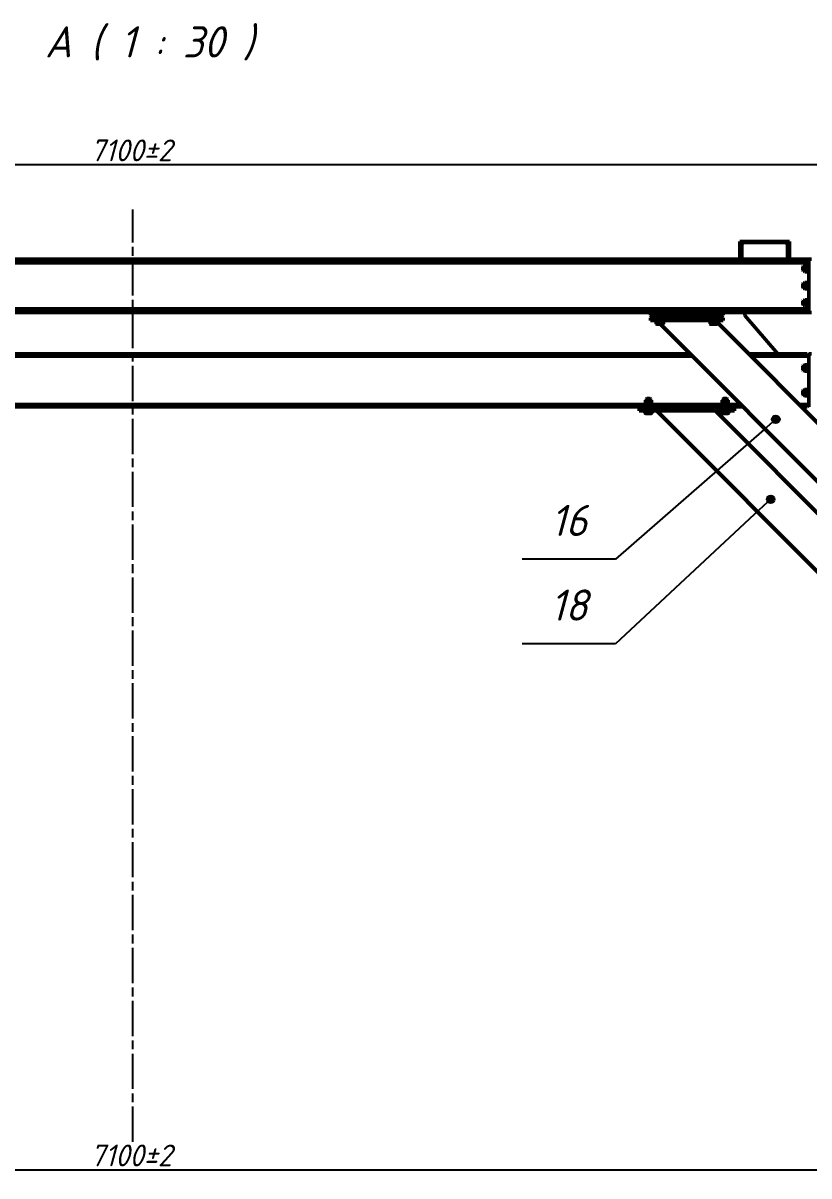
# Model space of a CAD drawing. Header units: millimetres. Extents: x 0 to 25230, y 0 to 17820.
# Drawn here: x 18985 to 22775, y 4766 to 10323 of the extents above; entities that cross this region are included whole.
import ezdxf

# ---------------------------------------------------------------- set-up
doc = ezdxf.new("R2010")
doc.units = ezdxf.units.MM
doc.header["$LTSCALE"] = 30
doc.linetypes.add('CHAIN', pattern=[0.7087, 0.4724, -0.0591, 0.1181, -0.0591])
for name, color, linetype, lineweight in [('Видимый контур (ГОСТ)', 7, 'Continuous', 50), ('Обозначение (ГОСТ)', 7, 'Continuous', 25), ('Осевая линия (ГОСТ)', 7, 'Continuous', 25), ('Размер (ГОСТ)', 7, 'Continuous', 25)]:
    doc.layers.add(name, color=color, linetype=linetype, lineweight=lineweight)
doc.styles.add('Обычный текст (ГОСТ)', font='GOST Common Italic.ttf')
doc.styles.add('Увеличенный текст (ГОСТ)', font='GOST Common Italic.ttf')
doc.dimstyles.new('Обычный (ГОСТ)', dxfattribs={"dimscale": 30, "dimtxt": 3.5, "dimasz": 3.5, "dimexe": 1, "dimexo": 0, "dimgap": 0.5, "dimtad": 1, "dimrnd": 1e-08, "dimtxsty": 'Обычный текст (ГОСТ)', "dimblk": 'Filled-1', "dimcen": 0.09, "dimdle": 15, "dimclrd": 256, "dimclre": 256, "dimclrt": 256, "dimazin": 2, "dimtfac": 0.714286, "dimtdec": 3, "dimtmove": 0, "dimatfit": 3, "dimfxl": 1, "dimtolj": 1, "dimlwd": 25, "dimlwe": 25, "dimarcsym": 0})

# ---------------------------------------------------------------- blocks, each defined once
blk = doc.blocks.new('Номера позиций8')
at = {"layer": 'Обозначение (ГОСТ)'}
h = blk.add_hatch(color=256, dxfattribs=at)
edge = h.paths.add_edge_path(flags=0)
edge.add_arc((753.83, 280.43), 0.625, 0, 360)
for p, q in [((751.95, 278.79), (753.36, 280.02)), ((751.95, 278.79), (728.07, 257.95)), ((728.07, 257.95), (713.07, 257.95))]:
    blk.add_line(p, q, dxfattribs=at)
blk.add_circle((753.83, 280.43), 0.625, dxfattribs=at)
at = {"layer": 'Обозначение (ГОСТ)', "insert": (720.57, 264.2), "char_height": 5, "attachment_point": 5, "style": 'Увеличенный текст (ГОСТ)'}
blk.add_mtext('16', dxfattribs=at)
blk = doc.blocks.new('Номера позиций11')
at = {"layer": 'Обозначение (ГОСТ)'}
h = blk.add_hatch(color=256, dxfattribs=at)
edge = h.paths.add_edge_path(flags=0)
edge.add_arc((753.01, 267.6), 0.625, 0, 360)
for p, q in [((751.18, 265.89), (752.55, 267.17)), ((751.18, 265.89), (728.07, 244.35)), ((728.07, 244.35), (713.07, 244.35))]:
    blk.add_line(p, q, dxfattribs=at)
blk.add_circle((753.01, 267.6), 0.625, dxfattribs=at)
at = {"layer": 'Обозначение (ГОСТ)', "insert": (720.57, 250.6), "char_height": 5, "attachment_point": 5, "style": 'Увеличенный текст (ГОСТ)'}
blk.add_mtext('18', dxfattribs=at)
blk = doc.blocks.new('Filled-1')
at = {"color": 0}
for p, q in [((0, 0), (-1, 0.143)), ((-1, 0.143), (-1, -0.143)), ((-1, 0), (0, 0)), ((-1, -0.143), (0, 0))]:
    blk.add_line(p, q, dxfattribs=at)
at = {"color": 0, "flags": 128}
blk.add_lwpolyline([(-1, -0.143), (0, 0), (-1, 0.143), (-1, -0.143)], dxfattribs=at)
at = {"color": 0}
blk.add_solid([(-1, -0.143), (0, 0), (-1, 0.143), (-1, -0.143)], dxfattribs=at)
blk = doc.blocks.new('*D153')
at = {"layer": 'Defpoints', "color": 0, "linetype": 'Continuous', "transparency": 16777216}
for p in [(15964.8, 5005.8), (23064.8, 4930.8), (23064.8, 4796.5)]:
    blk.add_point(p, dxfattribs=at)
at = {"layer": 'Размер (ГОСТ)', "linetype": 'Continuous', "lineweight": 25, "transparency": 16777216}
for p, q in [((15964.8, 5005.8), (15964.8, 4766.5)), ((23064.8, 4930.8), (23064.8, 4766.5)), ((16069.8, 4796.5), (22959.8, 4796.5))]:
    blk.add_line(p, q, dxfattribs=at)
at = {"layer": 'Размер (ГОСТ)', "linetype": 'Continuous', "lineweight": 25, "transparency": 16777216, "xscale": 105, "yscale": 105, "zscale": 105, "rotation": 180}
blk.add_blockref('Filled-1', (15964.8, 4796.5), dxfattribs=at)
at = {"layer": 'Размер (ГОСТ)', "linetype": 'Continuous', "lineweight": 25, "transparency": 16777216, "xscale": 105, "yscale": 105, "zscale": 105}
blk.add_blockref('Filled-1', (23064.8, 4796.5), dxfattribs=at)
at = {"layer": 'Размер (ГОСТ)', "linetype": 'Continuous', "lineweight": 25, "transparency": 16777216, "insert": (19308.8, 4917.8), "char_height": 105, "attachment_point": 1, "style": 'Обычный текст (ГОСТ)'}
blk.add_mtext('\\A1;\\fGOST Common|b0|i1;7100±2', dxfattribs=at)
blk = doc.blocks.new('*D168')
at = {"layer": 'Defpoints', "color": 0, "linetype": 'Continuous', "transparency": 16777216}
for p in [(23064.8, 9640.8), (23064.8, 9336.3), (15964.8, 9327.7)]:
    blk.add_point(p, dxfattribs=at)
at = {"layer": 'Размер (ГОСТ)', "linetype": 'Continuous', "lineweight": 25, "transparency": 16777216}
for p, q in [((15964.8, 9327.7), (15964.8, 9670.8)), ((23064.8, 9336.3), (23064.8, 9670.8)), ((16069.8, 9640.8), (22959.8, 9640.8))]:
    blk.add_line(p, q, dxfattribs=at)
at = {"layer": 'Размер (ГОСТ)', "linetype": 'Continuous', "lineweight": 25, "transparency": 16777216, "xscale": 105, "yscale": 105, "zscale": 105, "rotation": 180}
blk.add_blockref('Filled-1', (15964.8, 9640.8), dxfattribs=at)
at = {"layer": 'Размер (ГОСТ)', "linetype": 'Continuous', "lineweight": 25, "transparency": 16777216, "xscale": 105, "yscale": 105, "zscale": 105}
blk.add_blockref('Filled-1', (23064.8, 9640.8), dxfattribs=at)
at = {"layer": 'Размер (ГОСТ)', "linetype": 'Continuous', "lineweight": 25, "transparency": 16777216, "insert": (19308.8, 9762.1), "char_height": 105, "attachment_point": 1, "style": 'Обычный текст (ГОСТ)'}
blk.add_mtext('\\A1;\\fGOST Common|b0|i1;7100±2', dxfattribs=at)

msp = doc.modelspace()

# ---------------------------------------------------------------- linework, layer by layer
at = {"layer": 'Видимый контур (ГОСТ)'}
for p, q in [((22440.797, 9270.81), (22440.797, 9185.81)), ((22680.797, 9270.81), (22440.797, 9270.81)), ((22450.797, 9186.81), (22450.797, 9254.71)), ((22461.297, 9265.21), (22660.297, 9265.21)), ((22670.797, 9254.71), (22670.797, 9186.81)), ((22680.797, 9185.81), (22680.797, 9270.81)), ((16268.223, 9185.81), (22761.372, 9185.81)), ((22761.372, 9185.81), (22774.797, 9185.81)), ((22761.372, 9185.81), (22774.797, 9169.81)), ((22787.797, 9185.81), (22774.797, 9185.81)), ((22774.797, 8928.81), (22774.797, 9185.81)), ((22774.797, 9169.81), (22774.797, 9168.31)), ((16254.797, 9168.31), (22774.797, 9168.31)), ((22744.797, 9148.143), (22746.464, 9149.81)), ((22744.797, 9131.477), (22744.797, 9148.143)), ((22744.797, 9131.477), (22746.464, 9129.81)), ((22746.464, 9149.81), (22746.464, 9129.81)), ((22753.797, 9149.81), (22746.464, 9149.81)), ((22753.797, 9129.81), (22746.464, 9129.81)), ((22753.797, 9153.31), (22754.663, 9154.81)), ((22753.797, 9153.31), (22753.797, 9126.31)), ((22753.797, 9126.31), (22754.663, 9124.81)), ((22754.663, 9154.81), (22756.003, 9154.81)), ((22756.003, 9124.81), (22754.663, 9124.81)), ((22756.003, 9154.81), (22767.592, 9154.81)), ((22756.003, 9139.81), (22767.592, 9139.81)), ((22756.003, 9124.81), (22767.592, 9124.81)), ((22767.592, 9154.81), (22768.931, 9154.81)), ((22768.931, 9124.81), (22767.592, 9124.81)), ((22769.797, 9153.31), (22768.931, 9154.81)), ((22769.797, 9126.31), (22768.931, 9124.81)), ((22769.797, 9155.027), (22769.797, 9124.56)), ((22769.797, 9124.56), (22774.797, 9124.56)), ((22772.545, 9155.06), (22774.797, 9155.06)), ((22744.797, 9065.643), (22746.464, 9067.31)), ((22744.797, 9048.977), (22744.797, 9065.643)), ((22746.464, 9067.31), (22746.464, 9047.31)), ((22753.797, 9067.31), (22746.464, 9067.31)), ((22753.797, 9070.81), (22754.663, 9072.31)), ((22753.797, 9070.81), (22753.797, 9043.81)), ((22754.663, 9072.31), (22756.003, 9072.31)), ((22756.003, 9072.31), (22767.592, 9072.31)), ((22767.592, 9072.31), (22768.931, 9072.31)), ((22769.797, 9070.81), (22768.931, 9072.31)), ((22769.797, 9072.527), (22769.797, 9042.06)), ((22772.545, 9072.56), (22774.797, 9072.56)), ((22744.797, 9048.977), (22746.464, 9047.31)), ((22753.797, 9047.31), (22746.464, 9047.31)), ((22753.797, 9043.81), (22754.663, 9042.31)), ((22756.003, 9042.31), (22754.663, 9042.31)), ((22756.003, 9057.31), (22767.592, 9057.31)), ((22756.003, 9042.31), (22767.592, 9042.31)), ((22768.931, 9042.31), (22767.592, 9042.31)), ((22769.797, 9043.81), (22768.931, 9042.31)), ((22769.797, 9042.06), (22774.797, 9042.06)), ((22744.797, 8983.143), (22746.464, 8984.81)), ((22744.797, 8966.477), (22744.797, 8983.143)), ((22744.797, 8966.477), (22746.464, 8964.81)), ((22746.464, 8984.81), (22746.464, 8964.81)), ((22753.797, 8984.81), (22746.464, 8984.81)), ((22753.797, 8964.81), (22746.464, 8964.81)), ((22753.797, 8988.31), (22754.663, 8989.81)), ((22753.797, 8988.31), (22753.797, 8961.31)), ((22753.797, 8961.31), (22754.663, 8959.81)), ((22754.663, 8989.81), (22756.003, 8989.81)), ((22756.003, 8959.81), (22754.663, 8959.81)), ((22756.003, 8989.81), (22767.592, 8989.81)), ((22756.003, 8974.81), (22767.592, 8974.81)), ((22756.003, 8959.81), (22767.592, 8959.81)), ((22767.592, 8989.81), (22768.931, 8989.81)), ((22768.931, 8959.81), (22767.592, 8959.81)), ((22769.797, 8988.31), (22768.931, 8989.81)), ((22769.797, 8961.31), (22768.931, 8959.81)), ((22769.797, 8990.027), (22769.797, 8959.56)), ((22769.797, 8959.56), (22774.797, 8959.56)), ((22772.545, 8990.06), (22774.797, 8990.06)), ((16254.797, 8946.31), (22774.797, 8946.31)), ((16268.223, 8928.81), (22761.372, 8928.81)), ((22010.797, 8928.81), (22010.797, 8918.81)), ((22010.797, 8918.81), (22360.797, 8918.81)), ((22010.797, 8915.81), (22010.797, 8918.81)), ((22017.797, 8908.81), (22010.797, 8915.81)), ((22360.797, 8915.81), (22010.797, 8915.81)), ((22017.797, 8908.81), (22010.797, 8901.81)), ((22010.797, 8901.81), (22360.797, 8901.81)), ((22010.797, 8901.81), (22010.797, 8888.81)), ((22017.797, 8908.81), (22353.797, 8908.81)), ((22353.797, 8908.81), (22017.797, 8908.81)), ((22353.797, 8908.81), (22360.797, 8915.81)), ((22360.797, 8901.81), (22353.797, 8908.81)), ((22360.797, 8918.81), (22360.797, 8928.81)), ((22360.797, 8915.81), (22360.797, 8918.81)), ((22360.797, 8901.81), (22360.797, 8888.81)), ((22464.797, 8928.81), (22464.797, 8913.81)), ((22464.797, 8913.81), (22624.735, 8728.81)), ((22774.797, 8944.81), (22761.372, 8928.81)), ((22761.372, 8928.81), (22774.797, 8928.81)), ((22774.797, 8946.31), (22774.797, 8944.81)), ((22787.797, 8928.81), (22774.797, 8928.81)), ((22360.797, 8888.81), (22010.797, 8888.81)), ((22038.477, 8883.81), (22041.432, 8883.81)), ((22038.477, 8873.083), (22038.477, 8883.81)), ((22041.547, 8871.31), (22038.477, 8873.083)), ((22040.547, 8883.81), (22040.547, 8888.81)), ((22041.432, 8883.81), (22044.182, 8883.81)), ((22070.047, 8871.31), (22041.547, 8871.31)), ((22044.182, 8883.81), (22047.137, 8883.81)), ((22047.137, 8883.81), (22053.047, 8883.81)), ((22047.137, 8873.083), (22047.137, 8883.81)), ((22053.047, 8883.81), (22058.547, 8883.81)), ((22907.797, 8021.927), (22058.414, 8871.31)), ((22058.547, 8883.81), (22064.458, 8883.81)), ((22064.458, 8883.81), (22067.413, 8883.81)), ((22064.458, 8873.083), (22064.458, 8883.81)), ((22067.413, 8883.81), (22070.163, 8883.81)), ((22070.047, 8871.31), (22073.118, 8873.083)), ((22070.163, 8883.81), (22073.118, 8883.81)), ((22071.047, 8886.558), (22071.047, 8888.81)), ((22073.118, 8873.083), (22073.118, 8883.81)), ((22298.477, 8883.81), (22301.432, 8883.81)), ((22298.477, 8873.083), (22298.477, 8883.81)), ((22301.547, 8871.31), (22298.477, 8873.083)), ((22300.547, 8883.81), (22300.547, 8888.81)), ((22301.432, 8883.81), (22304.182, 8883.81)), ((22330.047, 8871.31), (22301.547, 8871.31)), ((22304.182, 8883.81), (22307.137, 8883.81)), ((22307.137, 8883.81), (22313.047, 8883.81)), ((22307.137, 8873.083), (22307.137, 8883.81)), ((22313.047, 8883.81), (22318.547, 8883.81)), ((22318.547, 8883.81), (22324.458, 8883.81)), ((22324.458, 8883.81), (22327.413, 8883.81)), ((22324.458, 8873.083), (22324.458, 8883.81)), ((22327.413, 8883.81), (22330.163, 8883.81)), ((22330.047, 8871.31), (22333.118, 8873.083)), ((22330.163, 8883.81), (22333.118, 8883.81)), ((22331.047, 8886.558), (22331.047, 8888.81)), ((22333.118, 8873.083), (22333.118, 8883.81)), ((22907.797, 8304.769), (22333.118, 8879.449)), ((16828.681, 8728.81), (22200.914, 8728.81)), ((22483.757, 8728.81), (22766.406, 8728.81)), ((22766.406, 8728.81), (22774.797, 8718.81)), ((22787.797, 8728.81), (22774.797, 8728.81)), ((22774.797, 8473.81), (22774.797, 8728.81)), ((16817.181, 8717.31), (22212.414, 8717.31)), ((22495.257, 8717.31), (22774.797, 8717.31)), ((22744.797, 8669.143), (22746.464, 8670.81)), ((22744.797, 8652.477), (22744.797, 8669.143)), ((22746.464, 8670.81), (22746.464, 8650.81)), ((22751.797, 8670.81), (22746.464, 8670.81)), ((22751.797, 8674.31), (22752.663, 8675.81)), ((22751.797, 8674.31), (22751.797, 8647.31)), ((22752.663, 8675.81), (22754.003, 8675.81)), ((22754.003, 8675.81), (22765.592, 8675.81)), ((22765.592, 8675.81), (22766.931, 8675.81)), ((22767.797, 8674.31), (22766.931, 8675.81)), ((22767.797, 8647.31), (22767.797, 8674.31)), ((22769.797, 8670.81), (22767.797, 8670.81)), ((22769.797, 8676.027), (22769.797, 8645.56)), ((22772.545, 8676.06), (22774.797, 8676.06)), ((22744.797, 8652.477), (22746.464, 8650.81)), ((22751.797, 8650.81), (22746.464, 8650.81)), ((22751.797, 8647.31), (22752.663, 8645.81)), ((22754.003, 8645.81), (22752.663, 8645.81)), ((22754.003, 8660.81), (22765.592, 8660.81)), ((22754.003, 8645.81), (22765.592, 8645.81)), ((22766.931, 8645.81), (22765.592, 8645.81)), ((22767.797, 8647.31), (22766.931, 8645.81)), ((22769.797, 8650.81), (22767.797, 8650.81)), ((22769.797, 8645.56), (22774.797, 8645.56)), ((21987.297, 8506.31), (21985.797, 8505.444)), ((21985.797, 8504.104), (21985.797, 8505.444)), ((21985.797, 8504.104), (21985.797, 8492.516)), ((22014.297, 8506.31), (21987.297, 8506.31)), ((21992.464, 8513.81), (21990.797, 8512.143)), ((22010.797, 8512.143), (21990.797, 8512.143)), ((21990.797, 8506.31), (21990.797, 8512.143)), ((21992.464, 8513.81), (22009.131, 8513.81)), ((22000.797, 8504.104), (22000.797, 8492.516)), ((22009.131, 8513.81), (22010.797, 8512.143)), ((22010.797, 8506.31), (22010.797, 8512.143)), ((22014.297, 8506.31), (22015.797, 8505.444)), ((22015.797, 8505.444), (22015.797, 8504.104)), ((22015.797, 8504.104), (22015.797, 8492.516)), ((22357.297, 8506.31), (22355.797, 8505.444)), ((22355.797, 8504.104), (22355.797, 8505.444)), ((22355.797, 8504.104), (22355.797, 8492.516)), ((22384.297, 8506.31), (22357.297, 8506.31)), ((22362.464, 8513.81), (22360.797, 8512.143)), ((22380.797, 8512.143), (22360.797, 8512.143)), ((22360.797, 8506.31), (22360.797, 8512.143)), ((22362.464, 8513.81), (22379.131, 8513.81)), ((22370.797, 8504.104), (22370.797, 8492.516)), ((22379.131, 8513.81), (22380.797, 8512.143)), ((22380.797, 8506.31), (22380.797, 8512.143)), ((22384.297, 8506.31), (22385.797, 8505.444)), ((22385.797, 8505.444), (22385.797, 8504.104)), ((22385.797, 8504.104), (22385.797, 8492.516)), ((22744.797, 8550.143), (22746.464, 8551.81)), ((22744.797, 8533.477), (22744.797, 8550.143)), ((22744.797, 8533.477), (22746.464, 8531.81)), ((22746.464, 8551.81), (22746.464, 8531.81)), ((22751.797, 8551.81), (22746.464, 8551.81)), ((22751.797, 8531.81), (22746.464, 8531.81)), ((22751.797, 8555.31), (22752.663, 8556.81)), ((22751.797, 8555.31), (22751.797, 8528.31)), ((22751.797, 8528.31), (22752.663, 8526.81)), ((22752.663, 8556.81), (22754.003, 8556.81)), ((22754.003, 8526.81), (22752.663, 8526.81)), ((22754.003, 8556.81), (22765.592, 8556.81)), ((22754.003, 8541.81), (22765.592, 8541.81)), ((22754.003, 8526.81), (22765.592, 8526.81)), ((22765.592, 8556.81), (22766.931, 8556.81)), ((22766.931, 8526.81), (22765.592, 8526.81)), ((22767.797, 8555.31), (22766.931, 8556.81)), ((22767.797, 8528.31), (22766.931, 8526.81)), ((22767.797, 8528.31), (22767.797, 8555.31)), ((22769.797, 8551.81), (22767.797, 8551.81)), ((22769.797, 8531.81), (22767.797, 8531.81)), ((22769.797, 8557.027), (22769.797, 8526.56)), ((22769.797, 8526.56), (22774.797, 8526.56)), ((22772.545, 8557.06), (22774.797, 8557.06)), ((16573.681, 8473.81), (22455.914, 8473.81)), ((16585.181, 8485.31), (22444.414, 8485.31)), ((21955.797, 8473.81), (21955.797, 8463.81)), ((21955.797, 8463.81), (22415.797, 8463.81)), ((21955.797, 8463.81), (21955.797, 8453.81)), ((22415.797, 8453.81), (21955.797, 8453.81)), ((21983.477, 8443.083), (21983.477, 8453.81)), ((21985.547, 8490.31), (22016.047, 8490.31)), ((21985.547, 8488.058), (21985.547, 8490.31)), ((21985.797, 8491.176), (21985.797, 8492.516)), ((21987.297, 8490.31), (21985.797, 8491.176)), ((21992.137, 8443.083), (21992.137, 8453.81)), ((22009.458, 8443.083), (22009.458, 8453.81)), ((22014.297, 8490.31), (22015.797, 8491.176)), ((22015.797, 8492.516), (22015.797, 8491.176)), ((22016.047, 8485.31), (22016.047, 8490.31)), ((22018.118, 8443.083), (22018.118, 8453.81)), ((22040.914, 8453.81), (22912.297, 7582.427)), ((22323.757, 8453.81), (22912.297, 7865.269)), ((22353.477, 8443.083), (22353.477, 8453.81)), ((22355.547, 8490.31), (22386.047, 8490.31)), ((22355.547, 8488.058), (22355.547, 8490.31)), ((22355.797, 8491.176), (22355.797, 8492.516)), ((22357.297, 8490.31), (22355.797, 8491.176)), ((22362.137, 8443.083), (22362.137, 8453.81)), ((22379.458, 8443.083), (22379.458, 8453.81)), ((22384.297, 8490.31), (22385.797, 8491.176)), ((22385.797, 8492.516), (22385.797, 8491.176)), ((22386.047, 8485.31), (22386.047, 8490.31)), ((22388.118, 8443.083), (22388.118, 8453.81)), ((22415.797, 8463.81), (22415.797, 8473.81)), ((22415.797, 8463.81), (22415.797, 8453.81)), ((22727.257, 8485.31), (22774.797, 8485.31)), ((22738.757, 8473.81), (22766.406, 8473.81)), ((22774.797, 8483.81), (22766.406, 8473.81)), ((21986.547, 8441.31), (21983.477, 8443.083)), ((22015.047, 8441.31), (21986.547, 8441.31)), ((22015.047, 8441.31), (22018.118, 8443.083)), ((22356.547, 8441.31), (22353.477, 8443.083)), ((22385.047, 8441.31), (22356.547, 8441.31)), ((22385.047, 8441.31), (22388.118, 8443.083))]:
    msp.add_line(p, q, dxfattribs=at)
for centre, radius, start, end in [((22461.297, 9254.71), 10.5, 90, 180), ((22660.297, 9254.71), 10.5, 0, 90), ((22444.797, 9186.81), 6, 350.405932, 0), ((22676.797, 9186.81), 6, 180, 189.594068)]:
    msp.add_arc(centre, radius, start, end, dxfattribs=at)
for centre, major_axis, start_param, end_param in [((22772.545, 9139.81), (-41.899, 0), 4.71238898, 4.77800984), ((22772.545, 9057.31), (-41.899, 0), 4.71238898, 4.77800984), ((22772.545, 8974.81), (-41.899, 0), 4.71238898, 4.77800984), ((22055.797, 8881.063), (0, -41.899), 1.63641718, 1.75677485), ((22055.797, 8886.558), (0, -41.899), 1.50517547, 1.62458299), ((22315.797, 8881.063), (0, -41.899), 1.63641718, 1.75677485), ((22315.797, 8886.558), (0, -41.899), 1.50517547, 1.62458299), ((22772.545, 8660.81), (-41.899, 0), 4.71238898, 4.77800984), ((22772.545, 8541.81), (-41.899, 0), 4.71238898, 4.77800984), ((22000.797, 8488.058), (0, -41.899), 4.71238898, 4.77800984), ((22370.797, 8488.058), (0, -41.899), 4.71238898, 4.77800984)]:
    msp.add_ellipse(centre, major_axis=major_axis, ratio=0.36397023, start_param=start_param, end_param=end_param, dxfattribs=at)
for points, weights in [([(22756.003, 9154.81), (22753.503, 9147.31), (22756.003, 9139.81)], [1, 1.15470053838, 1]), ([(22756.003, 9139.81), (22753.503, 9132.31), (22756.003, 9124.81)], [1, 1.15470053838, 1]), ([(22767.592, 9139.81), (22770.092, 9147.31), (22767.592, 9154.81)], [1, 1.15470053838, 1]), ([(22767.592, 9124.81), (22770.092, 9132.31), (22767.592, 9139.81)], [1, 1.15470053838, 1]), ([(22756.003, 9072.31), (22753.503, 9064.81), (22756.003, 9057.31)], [1, 1.15470053838, 1]), ([(22767.592, 9057.31), (22770.092, 9064.81), (22767.592, 9072.31)], [1, 1.15470053838, 1]), ([(22756.003, 9057.31), (22753.503, 9049.81), (22756.003, 9042.31)], [1, 1.15470053838, 1]), ([(22767.592, 9042.31), (22770.092, 9049.81), (22767.592, 9057.31)], [1, 1.15470053838, 1]), ([(22756.003, 8989.81), (22753.503, 8982.31), (22756.003, 8974.81)], [1, 1.15470053838, 1]), ([(22756.003, 8974.81), (22753.503, 8967.31), (22756.003, 8959.81)], [1, 1.15470053838, 1]), ([(22767.592, 8974.81), (22770.092, 8982.31), (22767.592, 8989.81)], [1, 1.15470053838, 1]), ([(22767.592, 8959.81), (22770.092, 8967.31), (22767.592, 8974.81)], [1, 1.15470053838, 1]), ([(22047.137, 8873.083), (22042.807, 8870.583), (22038.477, 8873.083)], [1.16025403784, 1.33974596216, 1.16025403784]), ([(22064.458, 8873.083), (22055.797, 8870.583), (22047.137, 8873.083)], [1.16025403784, 1.33974596216, 1.16025403784]), ([(22073.118, 8873.083), (22068.788, 8870.583), (22064.458, 8873.083)], [1.16025403784, 1.33974596216, 1.16025403784]), ([(22307.137, 8873.083), (22302.807, 8870.583), (22298.477, 8873.083)], [1.16025403784, 1.33974596216, 1.16025403784]), ([(22324.458, 8873.083), (22315.797, 8870.583), (22307.137, 8873.083)], [1.16025403784, 1.33974596216, 1.16025403784]), ([(22333.118, 8873.083), (22328.788, 8870.583), (22324.458, 8873.083)], [1.16025403784, 1.33974596216, 1.16025403784]), ([(22754.003, 8675.81), (22751.503, 8668.31), (22754.003, 8660.81)], [1, 1.15470053838, 1]), ([(22765.592, 8660.81), (22768.092, 8668.31), (22765.592, 8675.81)], [1, 1.15470053838, 1]), ([(22754.003, 8660.81), (22751.503, 8653.31), (22754.003, 8645.81)], [1, 1.15470053838, 1]), ([(22765.592, 8645.81), (22768.092, 8653.31), (22765.592, 8660.81)], [1, 1.15470053838, 1]), ([(22000.797, 8504.104), (21993.297, 8506.604), (21985.797, 8504.104)], [1, 1.15470053838, 1]), ([(22015.797, 8504.104), (22008.297, 8506.604), (22000.797, 8504.104)], [1, 1.15470053838, 1]), ([(22370.797, 8504.104), (22363.297, 8506.604), (22355.797, 8504.104)], [1, 1.15470053838, 1]), ([(22385.797, 8504.104), (22378.297, 8506.604), (22370.797, 8504.104)], [1, 1.15470053838, 1]), ([(22754.003, 8556.81), (22751.503, 8549.31), (22754.003, 8541.81)], [1, 1.15470053838, 1]), ([(22754.003, 8541.81), (22751.503, 8534.31), (22754.003, 8526.81)], [1, 1.15470053838, 1]), ([(22765.592, 8541.81), (22768.092, 8549.31), (22765.592, 8556.81)], [1, 1.15470053838, 1]), ([(22765.592, 8526.81), (22768.092, 8534.31), (22765.592, 8541.81)], [1, 1.15470053838, 1]), ([(21985.797, 8492.516), (21993.297, 8490.016), (22000.797, 8492.516)], [1, 1.15470053838, 1]), ([(22000.797, 8492.516), (22008.297, 8490.016), (22015.797, 8492.516)], [1, 1.15470053838, 1]), ([(22355.797, 8492.516), (22363.297, 8490.016), (22370.797, 8492.516)], [1, 1.15470053838, 1]), ([(22370.797, 8492.516), (22378.297, 8490.016), (22385.797, 8492.516)], [1, 1.15470053838, 1]), ([(21992.137, 8443.083), (21987.807, 8440.583), (21983.477, 8443.083)], [1.16025403784, 1.33974596216, 1.16025403784]), ([(22009.458, 8443.083), (22000.797, 8440.583), (21992.137, 8443.083)], [1.16025403784, 1.33974596216, 1.16025403784]), ([(22018.118, 8443.083), (22013.788, 8440.583), (22009.458, 8443.083)], [1.16025403784, 1.33974596216, 1.16025403784]), ([(22362.137, 8443.083), (22357.807, 8440.583), (22353.477, 8443.083)], [1.16025403784, 1.33974596216, 1.16025403784]), ([(22379.458, 8443.083), (22370.797, 8440.583), (22362.137, 8443.083)], [1.16025403784, 1.33974596216, 1.16025403784]), ([(22388.118, 8443.083), (22383.788, 8440.583), (22379.458, 8443.083)], [1.16025403784, 1.33974596216, 1.16025403784])]:
    msp.add_rational_spline(points, weights, degree=2, dxfattribs=at)
at = {"layer": 'Осевая линия (ГОСТ)', "linetype": 'CHAIN', "ltscale": 11.993792}
msp.add_line((19514.797, 4930.81), (19514.797, 9424.145), dxfattribs=at)

# ---------------------------------------------------------------- block references
at = {"layer": 'Обозначение (ГОСТ)', "xscale": 30, "yscale": 30, "zscale": 30}
for name in ['Номера позиций8', 'Номера позиций11']:
    msp.add_blockref(name, (0, 0), dxfattribs=at)

# ---------------------------------------------------------------- texts
at = {"layer": 'Обозначение (ГОСТ)', "insert": (19090.159, 10142.719), "char_height": 150, "attachment_point": 7, "style": 'Увеличенный текст (ГОСТ)'}
msp.add_mtext('А ( 1 : 30 )', dxfattribs=at)

# ---------------------------------------------------------------- dimensions: what is measured, and where the dimension line sits
at = {"layer": 'Размер (ГОСТ)', "linetype": 'Continuous', "lineweight": 25}
dim = msp.add_linear_dim(base=(23064.797, 9640.755), p1=(15964.797, 9327.715), p2=(23064.797, 9336.344), angle=180, text='\\fGOST Common|b0|i1;<>±2', dimstyle='Обычный (ГОСТ)', override={"dimgap": 0.5, "dimdec": 2, "dimtol": 0, "dimlim": 0, "dimtp": 0, "dimtm": 0, "dimtdec": 3, "dimtofl": 0, "dimatfit": 1}, dxfattribs=at)
dim.commit()
dim.dimension.update_dxf_attribs({"geometry": '*D168', "text_midpoint": (19514.797, 9640.755), "dimtype": 160})
dim = msp.add_linear_dim(base=(23064.797, 4796.453), p1=(15964.797, 5005.81), p2=(23064.797, 4930.81), text='\\fGOST Common|b0|i1;<>±2', dimstyle='Обычный (ГОСТ)', override={"dimgap": 0.5, "dimdec": 2, "dimtol": 0, "dimlim": 0, "dimtp": 0, "dimtm": 0, "dimtdec": 3, "dimtofl": 0, "dimatfit": 1}, dxfattribs=at)
dim.commit()
dim.dimension.update_dxf_attribs({"geometry": '*D153', "text_midpoint": (19514.797, 4796.453), "dimtype": 160})

doc.saveas('drawing.dxf')
